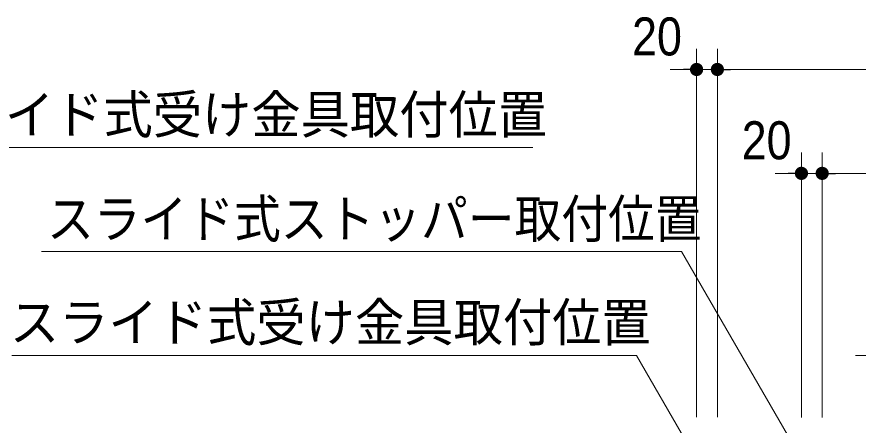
# Model space of a CAD drawing. Units: millimetres, scale not verified. Extents: x -6062 to 6062, y -3045 to 3045.
# Drawn here: x -3068 to -2257, y 408 to 801 of the extents above; entities that cross this region are included whole.
import ezdxf
from ezdxf.enums import TextEntityAlignment as Align

# ---------------------------------------------------------------- set-up
doc = ezdxf.new("R2010")
doc.units = ezdxf.units.MM
doc.header["$LTSCALE"] = 20
doc.header["$PDMODE"] = 32
doc.header["$PDSIZE"] = 10
for name, color, linetype, lineweight in [('0-0_2寸法-3', 7, 'Continuous', 15), ('0-1_2寸法-1', 7, 'Continuous', 15), ('0-2_0', 7, 'Continuous', 25), ('0-4_2寸法-2', 7, 'Continuous', 15)]:
    doc.layers.add(name, color=color, linetype=linetype, lineweight=lineweight)
doc.layers.add('0-3_Defpoints', color=7, linetype='Continuous')
doc.styles.add('ＭＳ Ｐゴシック', font='')
doc.styles.get('ＭＳ Ｐゴシック').set_extended_font_data('MS PGothic')

# ---------------------------------------------------------------- blocks, each defined once
blk = doc.blocks.new('_Dot')
at = {"layer": '0-2_0'}
blk.add_line((-10, 0), (-20, 0), dxfattribs=at)
for points in [[(0, 0), (-10, 0), (-9.92, 1.25)], [(0, 0), (-9.92, -1.25), (-10, 0)], [(0, 0), (-9.92, 1.25), (-9.69, 2.49)], [(0, 0), (-9.69, -2.49), (-9.92, -1.25)], [(0, 0), (-9.69, 2.49), (-9.3, 3.68)], [(0, 0), (-9.3, -3.68), (-9.69, -2.49)], [(0, 0), (-9.3, 3.68), (-8.76, 4.82)], [(0, 0), (-8.76, -4.82), (-9.3, -3.68)], [(0, 0), (-8.76, 4.82), (-8.09, 5.88)], [(0, 0), (-8.09, -5.88), (-8.76, -4.82)], [(0, 0), (-8.09, 5.88), (-7.29, 6.85)], [(0, 0), (-7.29, -6.85), (-8.09, -5.88)], [(0, 0), (-7.29, 6.85), (-6.37, 7.71)], [(0, 0), (-6.37, -7.71), (-7.29, -6.85)], [(0, 0), (-6.37, 7.71), (-5.36, 8.44)], [(0, 0), (-5.36, -8.44), (-6.37, -7.71)], [(0, 0), (-5.36, 8.44), (-4.26, 9.05)], [(0, 0), (-4.26, -9.05), (-5.36, -8.44)], [(0, 0), (-4.26, 9.05), (-3.09, 9.51)], [(0, 0), (-3.09, -9.51), (-4.26, -9.05)], [(0, 0), (-3.09, 9.51), (-1.87, 9.82)], [(0, 0), (-1.87, -9.82), (-3.09, -9.51)], [(0, 0), (-1.87, 9.82), (-0.63, 9.98)], [(0, 0), (-0.63, -9.98), (-1.87, -9.82)], [(0, 0), (-0.63, 9.98), (0.63, 9.98)], [(0, 0), (0.63, -9.98), (-0.63, -9.98)], [(0, 0), (0.63, 9.98), (1.87, 9.82)], [(0, 0), (1.87, 9.82), (3.09, 9.51)], [(0, 0), (3.09, 9.51), (4.26, 9.05)], [(0, 0), (4.26, 9.05), (5.36, 8.44)], [(0, 0), (5.36, 8.44), (6.37, 7.71)], [(0, 0), (6.37, 7.71), (7.29, 6.85)], [(0, 0), (7.29, 6.85), (8.09, 5.88)], [(0, 0), (8.09, 5.88), (8.76, 4.82)], [(0, 0), (8.76, 4.82), (9.3, 3.68)], [(0, 0), (9.3, 3.68), (9.69, 2.49)], [(0, 0), (9.69, 2.49), (9.92, 1.25)], [(0, 0), (9.92, 1.25), (10, 0)], [(0, 0), (1.87, -9.82), (0.63, -9.98)], [(0, 0), (3.09, -9.51), (1.87, -9.82)], [(0, 0), (4.26, -9.05), (3.09, -9.51)], [(0, 0), (5.36, -8.44), (4.26, -9.05)], [(0, 0), (6.37, -7.71), (5.36, -8.44)], [(0, 0), (7.29, -6.85), (6.37, -7.71)], [(0, 0), (8.09, -5.88), (7.29, -6.85)], [(0, 0), (8.76, -4.82), (8.09, -5.88)], [(0, 0), (9.3, -3.68), (8.76, -4.82)], [(0, 0), (9.69, -2.49), (9.3, -3.68)], [(0, 0), (9.92, -1.25), (9.69, -2.49)], [(0, 0), (10, 0), (9.92, -1.25)]]:
    blk.add_solid(points, dxfattribs=at)

msp = doc.modelspace()

# ---------------------------------------------------------------- linework, layer by layer
at = {"layer": '0-0_2寸法-3'}
for points in [[(-2570.21, 674.75), (-3172.14, 674.75), (-3335.5, 391.8)], [(-3043.79, 574.75), (-2427.01, 574.75), (-2321.5, 392)], [(-3072.32, 474.75), (-2470.39, 474.75), (-2422.5, 391.8)], [(-2259.32, 474.75), (-1657.39, 474.75), (-1609.5, 391.8)]]:
    msp.add_lwpolyline(points, dxfattribs=at)
at = {"layer": '0-1_2寸法-1'}
for p, q in [((-2392.5, 415.25), (-2392.5, 770)), ((-2379.79, 750), (-1448.21, 750)), ((-2291.5, 414.88), (-2291.5, 670)), ((-2278.79, 650), (-1448.21, 650))]:
    msp.add_line(p, q, dxfattribs=at)
at = {"layer": '0-3_Defpoints'}
for p in [(-2392.5, 750), (-2291.5, 650)]:
    msp.add_point(p, dxfattribs=at)
at = {"layer": '0-4_2寸法-2'}
for p, q in [((-2412.5, 415.25), (-2412.5, 770)), ((-2392.5, 415.25), (-2392.5, 770)), ((-2425.21, 750), (-2437.92, 750)), ((-2412.5, 750), (-2392.5, 750)), ((-2379.79, 750), (-2367.08, 750)), ((-2311.5, 415.08), (-2311.5, 670)), ((-2291.5, 414.88), (-2291.5, 670)), ((-2324.21, 650), (-2336.92, 650)), ((-2311.5, 650), (-2291.5, 650)), ((-2278.79, 650), (-2266.08, 650))]:
    msp.add_line(p, q, dxfattribs=at)

# ---------------------------------------------------------------- block references
at = {"layer": '0-1_2寸法-1', "xscale": 0.6356201, "yscale": 0.6356201, "rotation": 180}
for p in [(-2392.5, 750), (-2291.5, 650)]:
    msp.add_blockref('_Dot', p, dxfattribs=at)
at = {"layer": '0-4_2寸法-2', "xscale": 0.6356201, "yscale": 0.6356201}
for p in [(-2412.5, 750), (-2311.5, 650)]:
    msp.add_blockref('_Dot', p, dxfattribs=at)
at = {"layer": '0-4_2寸法-2', "xscale": 0.6356201, "yscale": 0.6356201, "rotation": 180}
for p in [(-2392.5, 750), (-2291.5, 650)]:
    msp.add_blockref('_Dot', p, dxfattribs=at)

# ---------------------------------------------------------------- texts
at = {"layer": '0-0_2寸法-3', "style": 'ＭＳ Ｐゴシック'}
for s, height, width, p in [('スライド式受け金具取付位置', 36.66, 0.95, (-3174.07, 677.3)), ('スライド式ストッパー取付位置', 36.69, 0.9, (-3038.35, 576.92)), ('スライド式受け金具取付位置', 36.66, 0.95, (-3074.24, 477.3))]:
    msp.add_text(s, height=height, dxfattribs=dict(at, width=width)).set_placement(p, align=Align.BOTTOM_LEFT)
at = {"layer": '0-4_2寸法-2', "style": 'ＭＳ Ｐゴシック', "width": 0.9}
for p in [(-2474.65, 752.48), (-2369.03, 652.48)]:
    msp.add_text('20', height=36.66, dxfattribs=at).set_placement(p, align=Align.BOTTOM_LEFT)

doc.saveas('drawing.dxf')
